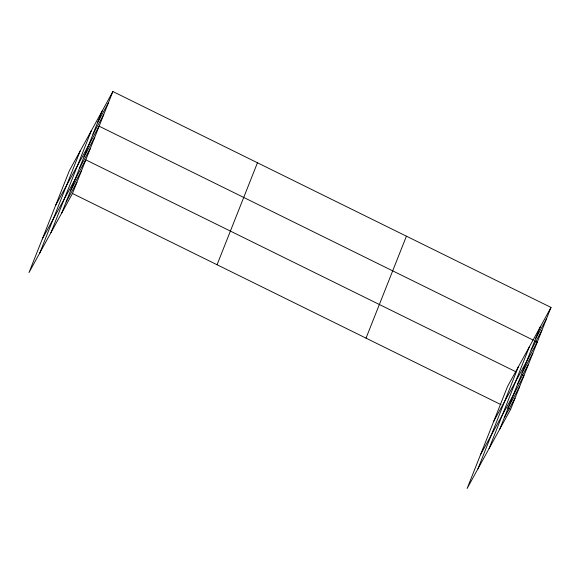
<?xml version="1.0" encoding="UTF-8"?>
<svg xmlns="http://www.w3.org/2000/svg" width="580" height="580" viewBox="0 0 580 580"><rect width="100%" height="100%" fill="white"/><g stroke="black" fill="none" stroke-linecap="round" stroke-linejoin="round"><path stroke-width="0.87" d="M39.795 252.931L80.192 150.959M50.924 232.689L91.321 130.725M61.727 213.048L102.124 111.084M112.868 91.524L69.397 170.607L29 272.571L72.471 193.495L112.868 91.524L551 307.429L510.603 409.393L467.132 488.476L507.529 386.505L551 307.429M217.058 264.741L257.455 162.777M366.024 338.147L406.421 236.183M477.927 468.828L518.324 366.864M489.056 448.594L529.453 346.63M499.851 428.953L540.248 326.982M97.541 122.641L108.293 103.081M92.967 134.197L103.711 114.637M55.666 205.276L99.136 126.194L533.252 340.119M83.941 156.97L94.692 137.409M79.496 168.185L90.248 148.625M42.333 238.924L85.804 159.841L515.903 371.787M70.608 190.617L81.359 171.064M66.163 201.833L76.915 182.279M535.673 338.539L546.425 318.986M531.091 350.095L541.843 330.542M493.79 421.174L537.268 342.099L534.854 340.91M522.072 372.867L532.824 353.314M517.628 384.083L528.38 364.53M480.458 454.822L523.936 375.746L521.522 374.557M508.74 406.515L519.491 386.962M504.296 417.738L515.047 398.177M72.471 193.495L500.968 404.644M507.391 407.812L510.603 409.393"/></g></svg>
